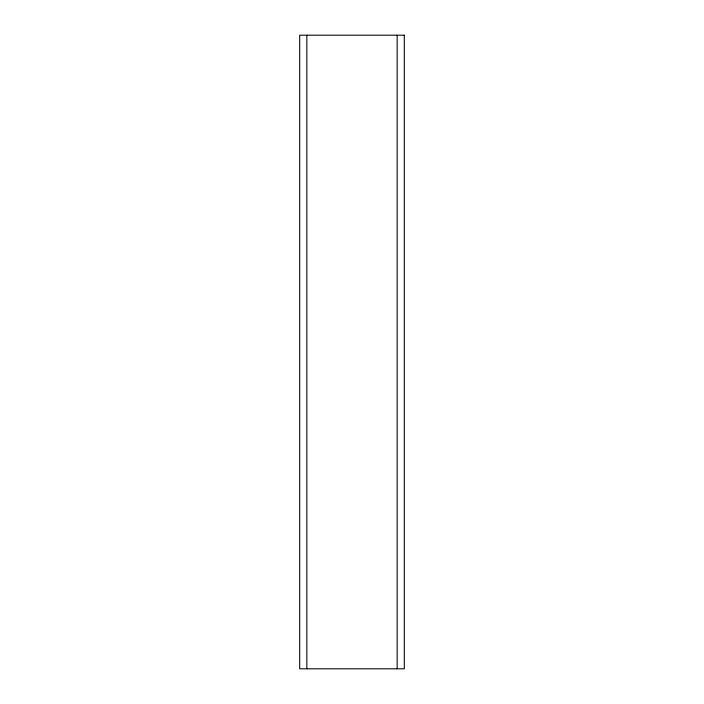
<?xml version="1.0" encoding="UTF-8"?>
<svg xmlns="http://www.w3.org/2000/svg" width="704" height="704" viewBox="0 0 704 704"><rect width="100%" height="100%" fill="white"/><g stroke="black" fill="none" stroke-linecap="round" stroke-linejoin="round"><path stroke-width="1.06" d="M397.162 35.2L397.162 668.8M306.838 35.2L306.838 668.8M404.298 35.2L299.702 35.2L299.702 668.8L404.298 668.8L404.298 35.2"/></g></svg>
